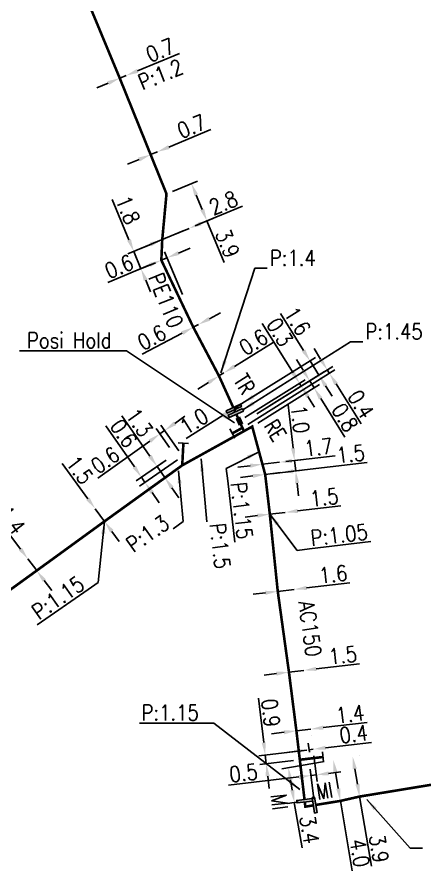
# Model space of a CAD drawing. Header units: millimetres. Extents: x 149996 to 151004, y 126998 to 128018.
# Drawn here: x 150711 to 150750.3, y 127835.5 to 127917.6 of the extents above; entities that cross this region are included whole.
import ezdxf
from ezdxf.enums import TextEntityAlignment as Align

# ---------------------------------------------------------------- set-up
doc = ezdxf.new("R2010")
doc.units = ezdxf.units.MM
doc.header["$PDMODE"] = 34
doc.linetypes.add('L_100_AP', pattern=[14, 10, -1.5, 1, -1.5])
doc.linetypes.add('L_100_PE', pattern=[14, 10, -1.5, 1, -1.5])
doc.layers.get('0').update_dxf_attribs({"linetype": 'CONTINUOUS'})
doc.layers.get('DEFPOINTS').update_dxf_attribs({"linetype": 'CONTINUOUS'})
doc.layers.add('L_140', color=3, linetype='CONTINUOUS')
doc.layers.add('L_340', color=7, linetype='CONTINUOUS')
doc.styles.add('G_ROMANS', font='ROMANS.SHX', dxfattribs={"width": 0.75})
doc.styles.get("Standard").update_dxf_attribs({"font": 'romans.shx', "width": 0.85})
doc.dimstyles.get("Standard").update_dxf_attribs({"dimtxt": 1.5, "dimasz": 1.2, "dimexe": 0.625, "dimexo": 0.625, "dimgap": 0.25, "dimtad": 1, "dimdec": 1, "dimzin": 0, "dimdsep": 46, "dimtxsty": 'Standard', "dimcen": -0.5, "dimadec": 0, "dimazin": 0, "dimtfac": 1, "dimtdec": 1, "dimtmove": 0, "dimatfit": 3, "dimfxl": 0, "dimtolj": 1, "dimtzin": 0, "dimarcsym": 0})

# ---------------------------------------------------------------- blocks, each defined once
blk = doc.blocks.new('*D1115')
at = {"layer": 'DEFPOINTS', "color": 0, "linetype": 'Continuous', "transparency": 16777216}
for p in [(150720.892, 127911.685), (150721.493, 127911.934), (150721.493, 127911.934)]:
    blk.add_point(p, dxfattribs=at)
at = {"layer": 'L_140', "color": 0, "linetype": 'Continuous', "lineweight": -2, "transparency": 16777216}
for p, q in [((150722.601, 127912.393), (150726.639, 127914.067)), ((150720.892, 127911.685), (150721.493, 127911.934)), ((150719.784, 127911.225), (150718.675, 127910.765))]:
    blk.add_line(p, q, dxfattribs=at)
at = {"layer": 'L_140', "color": 0, "linetype": 'Continuous', "transparency": 16777216}
for points in [[(150722.525, 127912.578), (150722.678, 127912.208), (150721.493, 127911.934)], [(150719.707, 127911.41), (150719.86, 127911.04), (150720.892, 127911.685)]]:
    blk.add_solid(points, dxfattribs=at)
at = {"layer": 'L_140', "color": 0, "linetype": 'Continuous', "transparency": 16777216, "insert": (150724.792, 127914.384), "char_height": 1.5, "attachment_point": 5, "rotation": 22.51978}
blk.add_mtext('\\A1;0.7', dxfattribs=at)
blk = doc.blocks.new('*D1116')
at = {"layer": 'DEFPOINTS', "color": 0, "linetype": 'Continuous', "transparency": 16777216}
for p in [(150723.865, 127904.335), (150724.512, 127904.604), (150724.512, 127904.604)]:
    blk.add_point(p, dxfattribs=at)
at = {"layer": 'L_140', "color": 0, "linetype": 'Continuous', "lineweight": -2, "transparency": 16777216}
for p, q in [((150725.62, 127905.064), (150729.657, 127906.741)), ((150723.865, 127904.335), (150724.512, 127904.604)), ((150722.757, 127903.875), (150721.649, 127903.415))]:
    blk.add_line(p, q, dxfattribs=at)
at = {"layer": 'L_140', "color": 0, "linetype": 'Continuous', "transparency": 16777216}
for points in [[(150725.543, 127905.249), (150725.697, 127904.88), (150724.512, 127904.604)], [(150722.68, 127904.06), (150722.834, 127903.69), (150723.865, 127904.335)]]:
    blk.add_solid(points, dxfattribs=at)
at = {"layer": 'L_140', "color": 0, "linetype": 'Continuous', "transparency": 16777216, "insert": (150727.809, 127907.057), "char_height": 1.5, "attachment_point": 5, "rotation": 22.55946}
blk.add_mtext('\\A1;0.7', dxfattribs=at)
blk = doc.blocks.new('*D1117')
at = {"layer": 'DEFPOINTS', "color": 0, "linetype": 'Continuous', "transparency": 16777216}
for p in [(150725.391, 127900.564), (150729.289, 127897.96), (150727.568, 127897.246)]:
    blk.add_point(p, dxfattribs=at)
at = {"layer": 'L_140', "color": 0, "linetype": 'Continuous', "lineweight": -2, "transparency": 16777216}
for p, q in [((150725.968, 127900.804), (150728.37, 127901.802)), ((150728.253, 127900.454), (150728.829, 127899.069)), ((150728.146, 127897.485), (150729.866, 127898.2)), ((150729.289, 127897.96), (150730.943, 127893.98))]:
    blk.add_line(p, q, dxfattribs=at)
at = {"layer": 'L_140', "color": 0, "linetype": 'Continuous', "transparency": 16777216}
for points in [[(150728.438, 127900.531), (150728.069, 127900.377), (150727.793, 127901.562)], [(150729.013, 127899.145), (150728.644, 127898.992), (150729.289, 127897.96)]]:
    blk.add_solid(points, dxfattribs=at)
at = {"layer": 'L_140', "color": 0, "linetype": 'Continuous', "transparency": 16777216, "insert": (150731.27, 127895.8), "char_height": 1.5, "attachment_point": 5, "rotation": 292.55946}
blk.add_mtext('\\A1;3.9', dxfattribs=at)
blk = doc.blocks.new('*D1118')
at = {"layer": 'DEFPOINTS', "color": 0, "linetype": 'Continuous', "transparency": 16777216}
for p in [(150727.568, 127897.246), (150727.568, 127897.246), (150724.983, 127896.171)]:
    blk.add_point(p, dxfattribs=at)
at = {"layer": 'L_140', "color": 0, "linetype": 'Continuous', "lineweight": -2, "transparency": 16777216}
for p, q in [((150728.677, 127897.706), (150732.714, 127899.383)), ((150724.983, 127896.171), (150727.568, 127897.246)), ((150723.875, 127895.711), (150722.766, 127895.251))]:
    blk.add_line(p, q, dxfattribs=at)
at = {"layer": 'L_140', "color": 0, "linetype": 'Continuous', "transparency": 16777216}
for points in [[(150728.6, 127897.891), (150728.753, 127897.521), (150727.568, 127897.246)], [(150723.798, 127895.896), (150723.951, 127895.526), (150724.983, 127896.171)]]:
    blk.add_solid(points, dxfattribs=at)
at = {"layer": 'L_140', "color": 0, "linetype": 'Continuous', "transparency": 16777216, "insert": (150730.866, 127899.698), "char_height": 1.5, "attachment_point": 5, "rotation": 22.55946}
blk.add_mtext('\\A1;2.8', dxfattribs=at)
blk = doc.blocks.new('*D1119')
at = {"layer": 'DEFPOINTS', "color": 0, "linetype": 'Continuous', "transparency": 16777216}
for p in [(150727.568, 127897.246), (150722.241, 127895.033), (150724.894, 127894.186)]:
    blk.add_point(p, dxfattribs=at)
at = {"layer": 'L_140', "color": 0, "linetype": 'Continuous', "lineweight": -2, "transparency": 16777216}
for p, q in [((150721.781, 127896.141), (150720.174, 127900.009)), ((150726.991, 127897.006), (150721.664, 127894.793)), ((150722.932, 127893.37), (150722.241, 127895.033)), ((150724.317, 127893.946), (150722.355, 127893.13)), ((150723.392, 127892.262), (150723.853, 127891.154))]:
    blk.add_line(p, q, dxfattribs=at)
at = {"layer": 'L_140', "color": 0, "linetype": 'Continuous', "transparency": 16777216}
for points in [[(150721.966, 127896.217), (150721.596, 127896.064), (150722.241, 127895.033)], [(150723.577, 127892.339), (150723.208, 127892.185), (150722.932, 127893.37)]]:
    blk.add_solid(points, dxfattribs=at)
at = {"layer": 'L_140', "color": 0, "linetype": 'Continuous', "transparency": 16777216, "insert": (150721.671, 127899.013), "char_height": 1.5, "attachment_point": 5, "rotation": 292.55946}
blk.add_mtext('\\A1;1.8', dxfattribs=at)
blk = doc.blocks.new('*D1120')
at = {"layer": 'DEFPOINTS', "color": 0, "linetype": 'Continuous', "transparency": 16777216}
for p in [(150725.448, 127894.416), (150724.894, 127894.186), (150727.158, 127890.301)]:
    blk.add_point(p, dxfattribs=at)
at = {"layer": 'L_140', "color": 0, "linetype": 'Continuous', "lineweight": -2, "transparency": 16777216}
for p, q in [((150726.557, 127894.876), (150727.665, 127895.336)), ((150725.448, 127894.416), (150724.894, 127894.186)), ((150726.918, 127890.878), (150725.209, 127894.993)), ((150723.786, 127893.725), (150719.749, 127892.048))]:
    blk.add_line(p, q, dxfattribs=at)
at = {"layer": 'L_140', "color": 0, "linetype": 'Continuous', "transparency": 16777216}
for points in [[(150726.48, 127895.061), (150726.633, 127894.691), (150725.448, 127894.416)], [(150723.709, 127893.91), (150723.863, 127893.54), (150724.894, 127894.186)]]:
    blk.add_solid(points, dxfattribs=at)
at = {"layer": 'L_140', "color": 0, "linetype": 'Continuous', "transparency": 16777216, "insert": (150720.83, 127893.58), "char_height": 1.5, "attachment_point": 5, "rotation": 22.55946}
blk.add_mtext('\\A1;0.6', dxfattribs=at)
blk = doc.blocks.new('*D1121')
at = {"layer": 'DEFPOINTS', "color": 0, "linetype": 'Continuous', "transparency": 16777216}
for p in [(150728.458, 127887.995), (150728.458, 127887.995), (150727.972, 127887.738)]:
    blk.add_point(p, dxfattribs=at)
at = {"layer": 'L_140', "color": 0, "linetype": 'Continuous', "lineweight": -2, "transparency": 16777216}
for p, q in [((150729.519, 127888.555), (150730.58, 127889.115)), ((150728.458, 127887.995), (150727.972, 127887.738)), ((150726.911, 127887.178), (150723.045, 127885.136))]:
    blk.add_line(p, q, dxfattribs=at)
at = {"layer": 'L_140', "color": 0, "linetype": 'Continuous', "transparency": 16777216}
for points in [[(150729.426, 127888.732), (150729.613, 127888.378), (150728.458, 127887.995)], [(150726.817, 127887.355), (150727.004, 127887.001), (150727.972, 127887.738)]]:
    blk.add_solid(points, dxfattribs=at)
at = {"layer": 'L_140', "color": 0, "linetype": 'Continuous', "transparency": 16777216, "insert": (150723.98, 127886.761), "char_height": 1.5, "attachment_point": 5, "rotation": 27.83614}
blk.add_mtext('\\A1;0.6', dxfattribs=at)
blk = doc.blocks.new('*D1122')
at = {"layer": 'DEFPOINTS', "color": 0, "linetype": 'Continuous', "transparency": 16777216}
for p in [(150730.446, 127883.055), (150730.913, 127883.345), (150730.913, 127883.345)]:
    blk.add_point(p, dxfattribs=at)
at = {"layer": 'L_140', "color": 0, "linetype": 'Continuous', "lineweight": -2, "transparency": 16777216}
for p, q in [((150731.933, 127883.978), (150735.646, 127886.285)), ((150730.446, 127883.055), (150730.913, 127883.345)), ((150729.427, 127882.422), (150728.407, 127881.789))]:
    blk.add_line(p, q, dxfattribs=at)
at = {"layer": 'L_140', "color": 0, "linetype": 'Continuous', "transparency": 16777216}
for points in [[(150731.827, 127884.148), (150732.038, 127883.809), (150730.913, 127883.345)], [(150729.321, 127882.592), (150729.532, 127882.252), (150730.446, 127883.055)]]:
    blk.add_solid(points, dxfattribs=at)
at = {"layer": 'L_140', "color": 0, "linetype": 'Continuous', "transparency": 16777216, "insert": (150733.772, 127886.298), "char_height": 1.5, "attachment_point": 5, "rotation": 31.84021}
blk.add_mtext('\\A1;0.6', dxfattribs=at)
blk = doc.blocks.new('*D1123')
at = {"layer": 'DEFPOINTS', "color": 0, "linetype": 'Continuous', "transparency": 16777216}
for p in [(150739.176, 127882.585), (150733.563, 127879.078), (150733.645, 127878.186)]:
    blk.add_point(p, dxfattribs=at)
at = {"layer": 'L_140', "color": 0, "linetype": 'Continuous', "lineweight": -2, "transparency": 16777216}
for p, q in [((150738.54, 127883.603), (150737.904, 127884.621)), ((150734.093, 127879.41), (150739.706, 127882.916)), ((150734.175, 127878.517), (150740.13, 127882.238)), ((150739.176, 127882.585), (150739.6, 127881.907)), ((150740.235, 127880.889), (150742.552, 127877.182))]:
    blk.add_line(p, q, dxfattribs=at)
at = {"layer": 'L_140', "color": 0, "linetype": 'Continuous', "transparency": 16777216}
for points in [[(150738.709, 127883.709), (150738.37, 127883.497), (150739.176, 127882.585)], [(150740.405, 127880.995), (150740.066, 127880.783), (150739.6, 127881.907)]]:
    blk.add_solid(points, dxfattribs=at)
at = {"layer": 'L_140', "color": 0, "linetype": 'Continuous', "transparency": 16777216, "insert": (150742.56, 127879.056), "char_height": 1.5, "attachment_point": 5, "rotation": 301.99693}
blk.add_mtext('\\A1;0.8', dxfattribs=at)
blk = doc.blocks.new('*D1124')
at = {"layer": 'DEFPOINTS', "color": 0, "linetype": 'Continuous', "transparency": 16777216}
for p in [(150737.18, 127854.575), (150738.62, 127854.745), (150738.62, 127854.745)]:
    blk.add_point(p, dxfattribs=at)
at = {"layer": 'L_140', "color": 0, "linetype": 'Continuous', "lineweight": -2, "transparency": 16777216}
for p, q in [((150739.811, 127854.886), (150743.972, 127855.378)), ((150735.988, 127854.434), (150734.796, 127854.293)), ((150737.18, 127854.575), (150738.62, 127854.745))]:
    blk.add_line(p, q, dxfattribs=at)
at = {"layer": 'L_140', "color": 0, "linetype": 'Continuous', "transparency": 16777216}
for points in [[(150739.788, 127855.085), (150739.835, 127854.688), (150738.62, 127854.745)], [(150735.965, 127854.633), (150736.012, 127854.236), (150737.18, 127854.575)]]:
    blk.add_solid(points, dxfattribs=at)
at = {"layer": 'L_140', "color": 0, "linetype": 'Continuous', "transparency": 16777216, "insert": (150742.37, 127856.196), "char_height": 1.5, "attachment_point": 5, "rotation": 6.74247}
blk.add_mtext('\\A1;1.5', dxfattribs=at)
blk = doc.blocks.new('*D1125')
at = {"layer": 'DEFPOINTS', "color": 0, "linetype": 'Continuous', "transparency": 16777216}
for p in [(150736.103, 127862.341), (150737.692, 127862.53), (150737.692, 127862.53)]:
    blk.add_point(p, dxfattribs=at)
at = {"layer": 'L_140', "color": 0, "linetype": 'Continuous', "lineweight": -2, "transparency": 16777216}
for p, q in [((150738.883, 127862.672), (150743.043, 127863.168)), ((150736.103, 127862.341), (150737.692, 127862.53)), ((150734.911, 127862.199), (150733.72, 127862.057))]:
    blk.add_line(p, q, dxfattribs=at)
at = {"layer": 'L_140', "color": 0, "linetype": 'Continuous', "transparency": 16777216}
for points in [[(150734.888, 127862.397), (150734.935, 127862), (150736.103, 127862.341)], [(150738.86, 127862.871), (150738.907, 127862.474), (150737.692, 127862.53)]]:
    blk.add_solid(points, dxfattribs=at)
at = {"layer": 'L_140', "color": 0, "linetype": 'Continuous', "transparency": 16777216, "insert": (150741.441, 127863.984), "char_height": 1.5, "attachment_point": 5, "rotation": 6.79796}
blk.add_mtext('\\A1;1.6', dxfattribs=at)
blk = doc.blocks.new('*D1126')
at = {"layer": 'DEFPOINTS', "color": 0, "linetype": 'Continuous', "transparency": 16777216}
for p in [(150736.267, 127874.75), (150736.267, 127874.75), (150734.628, 127874.559)]:
    blk.add_point(p, dxfattribs=at)
at = {"layer": 'L_140', "color": 0, "linetype": 'Continuous', "lineweight": -2, "transparency": 16777216}
for p, q in [((150734.628, 127874.559), (150736.267, 127874.75)), ((150737.459, 127874.889), (150741.62, 127875.374)), ((150733.437, 127874.42), (150732.245, 127874.281))]:
    blk.add_line(p, q, dxfattribs=at)
at = {"layer": 'L_140', "color": 0, "linetype": 'Continuous', "transparency": 16777216}
for points in [[(150737.436, 127875.088), (150737.482, 127874.69), (150736.267, 127874.75)], [(150733.413, 127874.619), (150733.46, 127874.221), (150734.628, 127874.559)]]:
    blk.add_solid(points, dxfattribs=at)
at = {"layer": 'L_140', "color": 0, "linetype": 'Continuous', "transparency": 16777216, "insert": (150740.02, 127876.194), "char_height": 1.5, "attachment_point": 5, "rotation": 6.6481}
blk.add_mtext('\\A1;1.7', dxfattribs=at)
blk = doc.blocks.new('*D1127')
at = {"layer": 'DEFPOINTS', "color": 0, "linetype": 'Continuous', "transparency": 16777216}
for p in [(150735.339, 127869.762), (150736.829, 127869.936), (150736.829, 127869.936)]:
    blk.add_point(p, dxfattribs=at)
at = {"layer": 'L_140', "color": 0, "linetype": 'Continuous', "lineweight": -2, "transparency": 16777216}
for p, q in [((150738.02, 127870.074), (150742.182, 127870.559)), ((150735.339, 127869.762), (150736.829, 127869.936)), ((150734.147, 127869.623), (150732.955, 127869.484))]:
    blk.add_line(p, q, dxfattribs=at)
at = {"layer": 'L_140', "color": 0, "linetype": 'Continuous', "transparency": 16777216}
for points in [[(150734.124, 127869.822), (150734.17, 127869.424), (150735.339, 127869.762)], [(150737.997, 127870.273), (150738.044, 127869.876), (150736.829, 127869.936)]]:
    blk.add_solid(points, dxfattribs=at)
at = {"layer": 'L_140', "color": 0, "linetype": 'Continuous', "transparency": 16777216, "insert": (150740.581, 127871.38), "char_height": 1.5, "attachment_point": 5, "rotation": 6.6481}
blk.add_mtext('\\A1;1.5', dxfattribs=at)
blk = doc.blocks.new('*D1128')
at = {"layer": 'DEFPOINTS', "color": 0, "linetype": 'Continuous', "transparency": 16777216}
for p in [(150736.267, 127874.75), (150737.714, 127874.919), (150734.893, 127873.583)]:
    blk.add_point(p, dxfattribs=at)
at = {"layer": 'L_140', "color": 0, "linetype": 'Continuous', "lineweight": -2, "transparency": 16777216}
for p, q in [((150737.575, 127876.111), (150737.09, 127880.272)), ((150736.888, 127874.822), (150738.334, 127874.991)), ((150737.829, 127873.925), (150737.714, 127874.919)), ((150735.514, 127873.656), (150738.45, 127873.998)), ((150737.968, 127872.733), (150738.107, 127871.542))]:
    blk.add_line(p, q, dxfattribs=at)
at = {"layer": 'L_140', "color": 0, "linetype": 'Continuous', "transparency": 16777216}
for points in [[(150737.773, 127876.134), (150737.376, 127876.087), (150737.714, 127874.919)], [(150738.167, 127872.757), (150737.77, 127872.71), (150737.829, 127873.925)]]:
    blk.add_solid(points, dxfattribs=at)
at = {"layer": 'L_140', "color": 0, "linetype": 'Continuous', "transparency": 16777216, "insert": (150738.256, 127878.903), "char_height": 1.5, "attachment_point": 5, "rotation": 276.6481}
blk.add_mtext('\\A1;1.0', dxfattribs=at)
blk = doc.blocks.new('*D1129')
at = {"layer": 'DEFPOINTS', "color": 0, "linetype": 'Continuous', "transparency": 16777216}
for p in [(150734.893, 127873.583), (150736.383, 127873.757), (150736.383, 127873.757)]:
    blk.add_point(p, dxfattribs=at)
at = {"layer": 'L_140', "color": 0, "linetype": 'Continuous', "lineweight": -2, "transparency": 16777216}
for p, q in [((150737.575, 127873.896), (150744.726, 127874.729)), ((150733.701, 127873.444), (150732.509, 127873.305)), ((150734.893, 127873.583), (150736.383, 127873.757)), ((150736.456, 127873.136), (150736.456, 127873.136)), ((150734.966, 127872.962), (150734.966, 127872.962))]:
    blk.add_line(p, q, dxfattribs=at)
at = {"layer": 'L_140', "color": 0, "linetype": 'Continuous', "transparency": 16777216}
for points in [[(150737.552, 127874.094), (150737.598, 127873.697), (150736.383, 127873.757)], [(150733.678, 127873.643), (150733.724, 127873.246), (150734.893, 127873.583)]]:
    blk.add_solid(points, dxfattribs=at)
at = {"layer": 'L_140', "color": 0, "linetype": 'Continuous', "transparency": 16777216, "insert": (150743.126, 127875.55), "char_height": 1.5, "attachment_point": 5, "rotation": 6.6481}
blk.add_mtext('\\A1;1.5', dxfattribs=at)
blk = doc.blocks.new('*D1130')
at = {"layer": 'DEFPOINTS', "color": 0, "linetype": 'Continuous', "transparency": 16777216}
for p in [(150718.533, 127870.281), (150718.533, 127870.281), (150719.422, 127869.073)]:
    blk.add_point(p, dxfattribs=at)
at = {"layer": 'L_140', "color": 0, "linetype": 'Continuous', "lineweight": -2, "transparency": 16777216}
for p, q in [((150717.821, 127871.248), (150715.338, 127874.622)), ((150719.422, 127869.073), (150718.533, 127870.281)), ((150720.133, 127868.107), (150720.845, 127867.141))]:
    blk.add_line(p, q, dxfattribs=at)
at = {"layer": 'L_140', "color": 0, "linetype": 'Continuous', "transparency": 16777216}
for points in [[(150717.983, 127871.367), (150717.66, 127871.129), (150718.533, 127870.281)], [(150720.294, 127868.226), (150719.972, 127867.988), (150719.422, 127869.073)]]:
    blk.add_solid(points, dxfattribs=at)
at = {"layer": 'L_140', "color": 0, "linetype": 'Continuous', "transparency": 16777216, "insert": (150717.03, 127874.011), "char_height": 1.5, "attachment_point": 5, "rotation": 306.35311}
blk.add_mtext('\\A1;1.5', dxfattribs=at)
blk = doc.blocks.new('*D1131')
at = {"layer": 'DEFPOINTS', "color": 0, "linetype": 'Continuous', "transparency": 16777216}
for p in [(150725.864, 127875.318), (150724.482, 127874.36), (150726.906, 127874.46)]:
    blk.add_point(p, dxfattribs=at)
at = {"layer": 'L_140', "color": 0, "linetype": 'Continuous', "lineweight": -2, "transparency": 16777216}
for p, q in [((150723.798, 127875.346), (150721.104, 127879.228)), ((150725.35, 127874.962), (150723.968, 127874.003)), ((150725.223, 127873.291), (150724.482, 127874.36)), ((150726.393, 127874.103), (150724.709, 127872.935)), ((150725.907, 127872.305), (150726.591, 127871.319))]:
    blk.add_line(p, q, dxfattribs=at)
at = {"layer": 'L_140', "color": 0, "linetype": 'Continuous', "transparency": 16777216}
for points in [[(150723.962, 127875.46), (150723.633, 127875.232), (150724.482, 127874.36)], [(150726.071, 127872.419), (150725.742, 127872.191), (150725.223, 127873.291)]]:
    blk.add_solid(points, dxfattribs=at)
at = {"layer": 'L_140', "color": 0, "linetype": 'Continuous', "transparency": 16777216, "insert": (150722.778, 127878.57), "char_height": 1.5, "attachment_point": 5, "rotation": 304.74934}
blk.add_mtext('\\A1;1.3', dxfattribs=at)
blk = doc.blocks.new('*D1132')
at = {"layer": 'DEFPOINTS', "color": 0, "linetype": 'Continuous', "transparency": 16777216}
for p in [(150712.053, 127865.453), (150712.053, 127865.453), (150712.896, 127864.335)]:
    blk.add_point(p, dxfattribs=at)
at = {"layer": 'L_140', "color": 0, "linetype": 'Continuous', "lineweight": -2, "transparency": 16777216}
for p, q in [((150711.33, 127866.411), (150708.772, 127869.804)), ((150712.896, 127864.335), (150712.053, 127865.453)), ((150713.395, 127864.711), (150713.395, 127864.711)), ((150713.618, 127863.377), (150714.341, 127862.419))]:
    blk.add_line(p, q, dxfattribs=at)
at = {"layer": 'L_140', "color": 0, "linetype": 'Continuous', "transparency": 16777216}
for points in [[(150711.49, 127866.531), (150711.171, 127866.291), (150712.053, 127865.453)], [(150713.778, 127863.497), (150713.459, 127863.256), (150712.896, 127864.335)]]:
    blk.add_solid(points, dxfattribs=at)
at = {"layer": 'L_140', "color": 0, "linetype": 'Continuous', "transparency": 16777216, "insert": (150710.488, 127869.189), "char_height": 1.5, "attachment_point": 5, "rotation": 307.01831}
blk.add_mtext('\\A1;1.4', dxfattribs=at)
blk = doc.blocks.new('*D1134')
at = {"layer": 'DEFPOINTS', "color": 0, "linetype": 'Continuous', "transparency": 16777216}
for p in [(150724.765, 127877.478), (150726.041, 127875.68), (150726.953, 127875.344)]:
    blk.add_point(p, dxfattribs=at)
at = {"layer": 'L_340', "color": 0, "linetype": 'Continuous', "lineweight": -2, "transparency": 16777216}
for p, q in [((150726.192, 127878.491), (150727.171, 127879.185)), ((150725.679, 127876.19), (150724.403, 127877.988)), ((150726.592, 127875.854), (150724.852, 127878.306)), ((150725.213, 127877.797), (150724.765, 127877.478)), ((150723.786, 127876.784), (150718.774, 127873.228))]:
    blk.add_line(p, q, dxfattribs=at)
at = {"layer": 'L_340', "color": 0, "linetype": 'Continuous', "transparency": 16777216}
for points in [[(150726.076, 127878.654), (150726.308, 127878.328), (150725.213, 127877.797)], [(150723.67, 127876.947), (150723.902, 127876.621), (150724.765, 127877.478)]]:
    blk.add_solid(points, dxfattribs=at)
at = {"layer": 'L_340', "color": 0, "linetype": 'Continuous', "transparency": 16777216, "insert": (150719.489, 127874.961), "char_height": 1.5, "attachment_point": 5, "rotation": 35.35235}
blk.add_mtext('\\A1;0.6', dxfattribs=at)
blk = doc.blocks.new('*D1135')
at = {"layer": 'DEFPOINTS', "color": 0, "linetype": 'Continuous', "transparency": 16777216}
for p in [(150725.864, 127875.318), (150726.953, 127875.344), (150722.979, 127873.317)]:
    blk.add_point(p, dxfattribs=at)
at = {"layer": 'L_340', "color": 0, "linetype": 'Continuous', "lineweight": -2, "transparency": 16777216}
for p, q in [((150722.295, 127874.303), (150719.546, 127878.266)), ((150725.35, 127874.962), (150722.466, 127872.961)), ((150726.44, 127874.988), (150722.808, 127872.468)), ((150723.321, 127872.824), (150722.979, 127873.317)), ((150724.005, 127871.838), (150724.689, 127870.852))]:
    blk.add_line(p, q, dxfattribs=at)
at = {"layer": 'L_340', "color": 0, "linetype": 'Continuous', "transparency": 16777216}
for points in [[(150722.46, 127874.417), (150722.131, 127874.189), (150722.979, 127873.317)], [(150724.17, 127871.952), (150723.841, 127871.724), (150723.321, 127872.824)]]:
    blk.add_solid(points, dxfattribs=at)
at = {"layer": 'L_340', "color": 0, "linetype": 'Continuous', "transparency": 16777216, "insert": (150721.272, 127877.534), "char_height": 1.5, "attachment_point": 5, "rotation": 304.74934}
blk.add_mtext('\\A1;0.6', dxfattribs=at)
blk = doc.blocks.new('*D1136')
at = {"layer": 'DEFPOINTS', "color": 0, "linetype": 'Continuous', "transparency": 16777216}
for p in [(150740.869, 127883.643), (150733.563, 127879.078), (150732.703, 127878.069)]:
    blk.add_point(p, dxfattribs=at)
at = {"layer": 'L_140', "color": 0, "linetype": 'Continuous', "lineweight": -2, "transparency": 16777216}
for p, q in [((150740.233, 127884.661), (150739.598, 127885.679)), ((150734.093, 127879.41), (150741.399, 127883.974)), ((150733.233, 127878.401), (150741.611, 127883.635)), ((150740.869, 127883.643), (150741.081, 127883.304)), ((150741.717, 127882.286), (150744.124, 127878.435))]:
    blk.add_line(p, q, dxfattribs=at)
at = {"layer": 'L_140', "color": 0, "linetype": 'Continuous', "transparency": 16777216}
for points in [[(150740.403, 127884.767), (150740.064, 127884.555), (150740.869, 127883.643)], [(150741.887, 127882.392), (150741.547, 127882.18), (150741.081, 127883.304)]]:
    blk.add_solid(points, dxfattribs=at)
at = {"layer": 'L_140', "color": 0, "linetype": 'Continuous', "transparency": 16777216, "insert": (150744.115, 127880.335), "char_height": 1.5, "attachment_point": 5, "rotation": 301.99693}
blk.add_mtext('\\A1;0.4', dxfattribs=at)
blk = doc.blocks.new('*D1137')
at = {"layer": 'DEFPOINTS', "color": 0, "linetype": 'Continuous', "transparency": 16777216}
for p in [(150740.059, 127883.137), (150731.871, 127879.908), (150733.563, 127879.078)]:
    blk.add_point(p, dxfattribs=at)
at = {"layer": 'L_340', "color": 0, "linetype": 'Continuous', "lineweight": -2, "transparency": 16777216}
for p, q in [((150738.576, 127885.512), (150736.356, 127889.065)), ((150732.401, 127880.239), (150739.742, 127884.825)), ((150740.059, 127883.137), (150739.212, 127884.494)), ((150734.093, 127879.41), (150740.589, 127883.468)), ((150740.695, 127882.12), (150741.331, 127881.102))]:
    blk.add_line(p, q, dxfattribs=at)
at = {"layer": 'L_340', "color": 0, "linetype": 'Continuous', "transparency": 16777216}
for points in [[(150738.745, 127885.618), (150738.406, 127885.406), (150739.212, 127884.494)], [(150740.865, 127882.225), (150740.526, 127882.014), (150740.059, 127883.137)]]:
    blk.add_solid(points, dxfattribs=at)
at = {"layer": 'L_340', "color": 0, "linetype": 'Continuous', "transparency": 16777216, "insert": (150737.996, 127888.327), "char_height": 1.5, "attachment_point": 5, "rotation": 301.99693}
blk.add_mtext('\\A1;1.6', dxfattribs=at)
blk = doc.blocks.new('*D1138')
at = {"layer": 'DEFPOINTS', "color": 0, "linetype": 'Continuous', "transparency": 16777216}
for p in [(150732.719, 127880.438), (150732.719, 127880.438), (150731.871, 127879.908)]:
    blk.add_point(p, dxfattribs=at)
at = {"layer": 'L_340', "color": 0, "linetype": 'Continuous', "lineweight": -2, "transparency": 16777216}
for p, q in [((150733.737, 127881.073), (150734.754, 127881.709)), ((150732.719, 127880.438), (150731.871, 127879.908)), ((150730.853, 127879.272), (150727.3, 127877.052))]:
    blk.add_line(p, q, dxfattribs=at)
at = {"layer": 'L_340', "color": 0, "linetype": 'Continuous', "transparency": 16777216}
for points in [[(150733.631, 127881.243), (150733.843, 127880.904), (150732.719, 127880.438)], [(150730.747, 127879.442), (150730.959, 127879.102), (150731.871, 127879.908)]]:
    blk.add_solid(points, dxfattribs=at)
at = {"layer": 'L_340', "color": 0, "linetype": 'Continuous', "transparency": 16777216, "insert": (150728.038, 127878.692), "char_height": 1.5, "attachment_point": 5, "rotation": 31.99693}
blk.add_mtext('\\A1;1.0', dxfattribs=at)
blk = doc.blocks.new('L_340_19')
at = {"linetype": 'Continuous'}
blk.add_hatch(color=0, dxfattribs=at).paths.add_polyline_path([(0.125, 0.75), (-0.125, 0.75), (-0.125, -0.75), (0.125, -0.75)])
at = {"color": 0, "linetype": 'Continuous'}
blk.add_lwpolyline([(-0.125, 0.75), (0.125, 0.75), (0.125, -0.75), (-0.125, -0.75)], close=True, dxfattribs=at)
at = {"color": 0, "linetype": 'Continuous', "style": 'G_ROMANS', "width": 0.75}
for tag, height, flags, p in [('TR', 1.5, 8, (0, 3)), ('DEF_LEG', 1.2, 3, (0, -5)), ('DEF_COUP', 1.2, 3, (0, -7.5)), ('DEF_TYPE', 1.2, 3, (0, -10))]:
    blk.add_attdef(tag, text='', height=height, dxfattribs=dict(at, flags=flags)).set_placement(p, align=Align.MIDDLE)
blk = doc.blocks.new('L_340_20')
at = {"linetype": 'Continuous'}
blk.add_hatch(color=0, dxfattribs=at).paths.add_polyline_path([(0.125, 0.75), (-0.125, 0.75), (-0.125, -0.75), (0.125, -0.75)])
at = {"color": 0, "linetype": 'Continuous'}
blk.add_lwpolyline([(-0.125, 0.75), (0.125, 0.75), (0.125, -0.75), (-0.125, -0.75)], close=True, dxfattribs=at)
at = {"color": 0, "linetype": 'Continuous', "style": 'G_ROMANS', "width": 0.75}
for tag, height, flags, p in [('RE', 1.5, 8, (0, 3)), ('DEF_LEG', 1.2, 3, (0, -5)), ('DEF_COUP', 1.2, 3, (0, -7.5)), ('DEF_TYPE', 1.2, 3, (0, -10))]:
    blk.add_attdef(tag, text='', height=height, dxfattribs=dict(at, flags=flags)).set_placement(p, align=Align.MIDDLE)
blk = doc.blocks.new('L_340_07')
at = {"color": 0, "linetype": 'Continuous', "const_width": 0.25, "flags": 128}
blk.add_lwpolyline([(0, 0), (1.25, 0)], dxfattribs=at)
at = {"color": 0, "linetype": 'Continuous', "flags": 128}
blk.add_lwpolyline([(1.25, -0.5), (1.25, 0.5)], dxfattribs=at)
at = {"color": 0, "linetype": 'Continuous', "style": 'G_ROMANS', "width": 0.75, "flags": 3}
for tag, p in [('DEF_LEG', (0.723, -3.465)), ('DEF_COUP', (0.723, -5.965)), ('DEF_TYPE', (0.723, -8.465))]:
    blk.add_attdef(tag, text='', height=1.2, dxfattribs=at).set_placement(p, align=Align.MIDDLE)
blk = doc.blocks.new('*D1139')
at = {"layer": 'DEFPOINTS', "color": 0, "linetype": 'Continuous', "transparency": 16777216}
for p in [(150739.517, 127847.155), (150734.893, 127846.609), (150738.226, 127846.147)]:
    blk.add_point(p, dxfattribs=at)
at = {"layer": 'L_140', "color": 0, "linetype": 'Continuous', "lineweight": -2, "transparency": 16777216}
for p, q in [((150734.752, 127847.801), (150734.246, 127852.081)), ((150738.896, 127847.082), (150734.272, 127846.535)), ((150737.606, 127846.074), (150734.372, 127845.691)), ((150734.993, 127845.765), (150734.893, 127846.609)), ((150735.134, 127844.573), (150735.274, 127843.381))]:
    blk.add_line(p, q, dxfattribs=at)
at = {"layer": 'L_140', "color": 0, "linetype": 'Continuous', "transparency": 16777216}
for points in [[(150734.951, 127847.824), (150734.553, 127847.777), (150734.893, 127846.609)], [(150735.332, 127844.596), (150734.935, 127844.55), (150734.993, 127845.765)]]:
    blk.add_solid(points, dxfattribs=at)
at = {"layer": 'L_140', "color": 0, "linetype": 'Continuous', "transparency": 16777216, "insert": (150735.422, 127850.654), "char_height": 1.5, "attachment_point": 5, "rotation": 276.74247}
blk.add_mtext('\\A1;0.9', dxfattribs=at)
blk = doc.blocks.new('*D1140')
at = {"layer": 'DEFPOINTS', "color": 0, "linetype": 'Continuous', "transparency": 16777216}
for p in [(150743.32, 127846.45), (150743.32, 127846.45), (150743.978, 127842.606)]:
    blk.add_point(p, dxfattribs=at)
at = {"layer": 'L_140', "color": 0, "linetype": 'Continuous', "lineweight": -2, "transparency": 16777216}
for p, q in [((150743.936, 127846.555), (150743.936, 127846.555)), ((150743.523, 127845.267), (150743.776, 127843.788)), ((150744.594, 127842.711), (150744.594, 127842.711)), ((150743.978, 127842.606), (150745.125, 127835.903))]:
    blk.add_line(p, q, dxfattribs=at)
at = {"layer": 'L_140', "color": 0, "linetype": 'Continuous', "transparency": 16777216}
for points in [[(150743.72, 127845.301), (150743.326, 127845.233), (150743.32, 127846.45)], [(150743.973, 127843.822), (150743.579, 127843.755), (150743.978, 127842.606)]]:
    blk.add_solid(points, dxfattribs=at)
at = {"layer": 'L_140', "color": 0, "linetype": 'Continuous', "transparency": 16777216, "insert": (150745.848, 127837.605), "char_height": 1.5, "attachment_point": 5, "rotation": 279.70802}
blk.add_mtext('\\A1;3.9', dxfattribs=at)
blk = doc.blocks.new('*D1141')
at = {"layer": 'DEFPOINTS', "color": 0, "linetype": 'Continuous', "transparency": 16777216}
for p in [(150737.898, 127848.928), (150739.288, 127849.093), (150739.288, 127849.093)]:
    blk.add_point(p, dxfattribs=at)
at = {"layer": 'L_140', "color": 0, "linetype": 'Continuous', "lineweight": -2, "transparency": 16777216}
for p, q in [((150740.48, 127849.234), (150744.7, 127849.733)), ((150736.706, 127848.788), (150735.514, 127848.647)), ((150737.898, 127848.928), (150739.288, 127849.093)), ((150739.361, 127848.472), (150739.361, 127848.472)), ((150737.971, 127848.308), (150737.971, 127848.308))]:
    blk.add_line(p, q, dxfattribs=at)
at = {"layer": 'L_140', "color": 0, "linetype": 'Continuous', "transparency": 16777216}
for points in [[(150740.456, 127849.432), (150740.503, 127849.035), (150739.288, 127849.093)], [(150736.682, 127848.986), (150736.729, 127848.589), (150737.898, 127848.928)]]:
    blk.add_solid(points, dxfattribs=at)
at = {"layer": 'L_140', "color": 0, "linetype": 'Continuous', "transparency": 16777216, "insert": (150743.068, 127850.547), "char_height": 1.5, "attachment_point": 5, "rotation": 6.74247}
blk.add_mtext('\\A1;1.4', dxfattribs=at)
blk = doc.blocks.new('*D1145')
at = {"layer": 'DEFPOINTS', "color": 0, "linetype": 'Continuous', "transparency": 16777216}
for p in [(150739.517, 127847.155), (150739.517, 127847.155), (150739.22, 127846.264)]:
    blk.add_point(p, dxfattribs=at)
at = {"layer": 'L_340', "color": 0, "linetype": 'Continuous', "lineweight": -2, "transparency": 16777216}
for p, q in [((150739.146, 127846.885), (150739.046, 127847.729)), ((150740.709, 127847.296), (150745.128, 127847.819)), ((150737.928, 127846.968), (150736.736, 127846.827)), ((150739.12, 127847.109), (150739.517, 127847.155))]:
    blk.add_line(p, q, dxfattribs=at)
at = {"layer": 'L_340', "color": 0, "linetype": 'Continuous', "transparency": 16777216}
for points in [[(150737.905, 127847.166), (150737.952, 127846.769), (150739.12, 127847.109)], [(150740.685, 127847.495), (150740.732, 127847.098), (150739.517, 127847.155)]]:
    blk.add_solid(points, dxfattribs=at)
at = {"layer": 'L_340', "color": 0, "linetype": 'Continuous', "transparency": 16777216, "insert": (150743.406, 127848.622), "char_height": 1.5, "attachment_point": 5, "rotation": 6.74247}
blk.add_mtext('\\A1;0.4', dxfattribs=at)
blk = doc.blocks.new('*D1215')
at = {"layer": 'DEFPOINTS', "color": 0, "linetype": 'Continuous', "transparency": 16777216}
for p in [(150738.369, 127882.081), (150733.563, 127879.078), (150732.412, 127878.713)]:
    blk.add_point(p, dxfattribs=at)
at = {"layer": 'L_340', "color": 0, "linetype": 'Continuous', "lineweight": -2, "transparency": 16777216}
for p, q in [((150737.575, 127883.353), (150734.618, 127888.086)), ((150732.942, 127879.044), (150738.74, 127882.667)), ((150734.093, 127879.41), (150738.899, 127882.412)), ((150738.369, 127882.081), (150738.21, 127882.336)), ((150739.005, 127881.064), (150739.641, 127880.046))]:
    blk.add_line(p, q, dxfattribs=at)
at = {"layer": 'L_340', "color": 0, "linetype": 'Continuous', "transparency": 16777216}
for points in [[(150737.744, 127883.459), (150737.405, 127883.247), (150738.21, 127882.336)], [(150739.175, 127881.17), (150738.836, 127880.958), (150738.369, 127882.081)]]:
    blk.add_solid(points, dxfattribs=at)
at = {"layer": 'L_340', "color": 0, "linetype": 'Continuous', "transparency": 16777216, "insert": (150736.306, 127887.271), "char_height": 1.5, "attachment_point": 5, "rotation": 301.99693}
blk.add_mtext('\\A1;0.3', dxfattribs=at)
blk = doc.blocks.new('L_340_02')
at = {"color": 0, "linetype": 'Continuous'}
blk.add_solid([(-0.75, 0.5), (0.75, 0.5), (-0.75, 0), (0.75, 0)], dxfattribs=at)
at = {"color": 0, "linetype": 'Continuous', "width": 0.75, "flags": 3}
for tag, p in [('DEF_LEG', (0, -4.5)), ('DEF_COUP', (0, -7)), ('DEF_TYPE', (0, -9.5))]:
    blk.add_attdef(tag, text='', height=1.2, dxfattribs=at).set_placement(p, align=Align.MIDDLE)
blk = doc.blocks.new('*D1260')
at = {"layer": 'DEFPOINTS', "color": 0, "linetype": 'Continuous', "transparency": 16777216}
for p in [(150739.517, 127847.155), (150739.808, 127844.692), (150739.649, 127841.781)]:
    blk.add_point(p, dxfattribs=at)
at = {"layer": 'L_340', "color": 0, "linetype": 'Continuous', "lineweight": -2, "transparency": 16777216}
for p, q in [((150739.59, 127846.535), (150739.882, 127844.071)), ((150739.575, 127842.402), (150739.238, 127845.254)), ((150738.12, 127844.492), (150731.35, 127843.692)), ((150739.808, 127844.692), (150739.312, 127844.633)), ((150741, 127844.833), (150742.192, 127844.974))]:
    blk.add_line(p, q, dxfattribs=at)
at = {"layer": 'L_340', "color": 0, "linetype": 'Continuous', "transparency": 16777216}
for points in [[(150738.097, 127844.691), (150738.143, 127844.294), (150739.312, 127844.633)], [(150740.976, 127845.031), (150741.023, 127844.634), (150739.808, 127844.692)]]:
    blk.add_solid(points, dxfattribs=at)
at = {"layer": 'L_340', "color": 0, "linetype": 'Continuous', "transparency": 16777216, "insert": (150732.808, 127844.871), "char_height": 1.5, "attachment_point": 5, "rotation": 6.74247}
blk.add_mtext('\\A1;0.5', dxfattribs=at)
blk = doc.blocks.new('*D1261')
at = {"layer": 'DEFPOINTS', "color": 0, "linetype": 'Continuous', "transparency": 16777216}
for p in [(150741.032, 127846.058), (150737.125, 127845.39), (150738.692, 127842.208)]:
    blk.add_point(p, dxfattribs=at)
at = {"layer": 'L_340', "color": 0, "linetype": 'Continuous', "lineweight": -2, "transparency": 16777216}
for p, q in [((150740.416, 127845.953), (150736.509, 127845.284)), ((150737.327, 127844.207), (150737.496, 127843.221)), ((150738.076, 127842.103), (150737.082, 127841.933)), ((150737.698, 127842.038), (150738.446, 127837.67))]:
    blk.add_line(p, q, dxfattribs=at)
at = {"layer": 'L_340', "color": 0, "linetype": 'Continuous', "transparency": 16777216}
for points in [[(150737.525, 127844.241), (150737.13, 127844.173), (150737.125, 127845.39)], [(150737.693, 127843.255), (150737.299, 127843.188), (150737.698, 127842.038)]]:
    blk.add_solid(points, dxfattribs=at)
at = {"layer": 'L_340', "color": 0, "linetype": 'Continuous', "transparency": 16777216, "insert": (150739.159, 127839.431), "char_height": 1.5, "attachment_point": 5, "rotation": 279.70802}
blk.add_mtext('\\A1;3.4', dxfattribs=at)
blk = doc.blocks.new('L_340_16')
at = {"linetype": 'Continuous'}
blk.add_hatch(color=0, dxfattribs=at).paths.add_polyline_path([(0.125, 0.75), (-0.125, 0.75), (-0.125, -0.75), (0.125, -0.75)])
at = {"color": 0, "linetype": 'Continuous'}
blk.add_lwpolyline([(-0.125, 0.75), (0.125, 0.75), (0.125, -0.75), (-0.125, -0.75)], close=True, dxfattribs=at)
at = {"color": 0, "linetype": 'Continuous', "width": 0.75}
for tag, height, flags, p in [('MI', 1.5, 8, (0, 3)), ('DEF_LEG', 1.2, 3, (0, -5)), ('DEF_COUP', 1.2, 3, (0, -7.5)), ('DEF_TYPE', 1.2, 3, (0, -10))]:
    blk.add_attdef(tag, text='', height=height, dxfattribs=dict(at, flags=flags)).set_placement(p, align=Align.MIDDLE)
blk = doc.blocks.new('*D1265')
at = {"layer": 'DEFPOINTS', "color": 0, "linetype": 'Continuous', "transparency": 16777216}
for p in [(150741.456, 127846.131), (150741.456, 127846.131), (150742.13, 127842.188)]:
    blk.add_point(p, dxfattribs=at)
at = {"layer": 'L_140', "color": 0, "linetype": 'Continuous', "lineweight": -2, "transparency": 16777216}
for p, q in [((150741.658, 127844.948), (150741.928, 127843.371)), ((150742.13, 127842.188), (150743.282, 127835.456))]:
    blk.add_line(p, q, dxfattribs=at)
at = {"layer": 'L_140', "color": 0, "linetype": 'Continuous', "transparency": 16777216}
for points in [[(150741.855, 127844.982), (150741.461, 127844.914), (150741.456, 127846.131)], [(150742.125, 127843.404), (150741.731, 127843.337), (150742.13, 127842.188)]]:
    blk.add_solid(points, dxfattribs=at)
at = {"layer": 'L_140', "color": 0, "linetype": 'Continuous', "transparency": 16777216, "insert": (150744, 127837.187), "char_height": 1.5, "attachment_point": 5, "rotation": 279.70802}
blk.add_mtext('\\A1;4.0', dxfattribs=at)

msp = doc.modelspace()

# ---------------------------------------------------------------- linework, layer by layer
at = {"layer": 'L_140', "linetype": 'L_100_AP', "const_width": 0.25, "flags": 128}
for points in [[(150739.772, 127841.802), (150742.13, 127842.188), (150743.978, 127842.606), (150753.317, 127844.141), (150765.866, 127846.294), (150772.329, 127847.383), (150779.802, 127848.73), (150784.166, 127849.413), (150785.903, 127849.787), (150793.281, 127851.378), (150800.894, 127853.203), (150806.151, 127855.055), (150820.319, 127859.253), (150840.42, 127865.208), (150850.926, 127872.945), (150851.931, 127873.732), (150857.484, 127881.24), (150875.494, 127906.493), (150894.611, 127933.277), (150903.925, 127946.703), (150907.175, 127950.845), (150918.9, 127966.691), (150922.59, 127971.139), (150927.428, 127976.85), (150940.279, 127991.619), (150942.446, 127994.291), (150946.783, 128000)], [(150731.922, 127879.794), (150732.009, 127879.602)], [(150732.113, 127879.374), (150732.257, 127879.054)], [(150696.925, 127853), (150701.455, 127856.067), (150712.896, 127864.335), (150719.422, 127869.073), (150726.906, 127874.46), (150732.849, 127877.746), (150733.645, 127878.186), (150734.628, 127874.559), (150734.893, 127873.583), (150735.339, 127869.762), (150736.103, 127862.341), (150737.18, 127854.575), (150737.898, 127848.928), (150738.226, 127846.147), (150738.677, 127842.333)], [(150732.266, 127877.827), (150732.703, 127878.069)], [(150732.567, 127878.371), (150732.703, 127878.069), (150732.849, 127877.746)], [(150726.953, 127875.344), (150726.906, 127874.46)], [(150739.22, 127846.264), (150738.226, 127846.147)], [(150738.707, 127842.084), (150738.76, 127841.634), (150739.526, 127841.761)]]:
    msp.add_lwpolyline(points, dxfattribs=at)
at = {"layer": 'L_140', "linetype": 'L_100_PE', "const_width": 0.25, "flags": 128}
msp.add_lwpolyline([(150731.819, 127880.022), (150730.446, 127883.055), (150727.972, 127887.738), (150724.894, 127894.186), (150724.983, 127896.171), (150725.391, 127900.564), (150723.865, 127904.335), (150720.892, 127911.685), (150716.315, 127922.688), (150714.025, 127928.025), (150708.604, 127941.205), (150707.234, 127944.534), (150701.093, 127959.682), (150697.688, 127967.842), (150694.373, 127975.692)], dxfattribs=at)

# ---------------------------------------------------------------- block references
at = {"layer": 'L_340'}
ref = msp.add_blockref('L_340_19', (150731.871, 127879.908), dxfattribs=dict(at, rotation=294.3564241913982))
ref.add_attrib('TR', 'TR', dxfattribs={"layer": '0', "color": 0, "linetype": 'Continuous', "height": 1.5, "rotation": 301.99693, "width": 0.75, "flags": 8}).set_placement((150732.891, 127882.265), align=Align.MIDDLE)
ref = msp.add_blockref('L_340_20', (150732.061, 127879.488), dxfattribs=dict(at, rotation=294.3564241913982))
ref.add_attrib('RE', 'RE', dxfattribs={"layer": '0', "color": 0, "linetype": 'Continuous', "height": 1.5, "rotation": 301.99693, "width": 0.75, "flags": 8}).set_placement((150735.859, 127877.829), align=Align.MIDDLE)
for name, p, xscale, rotation in [('L_340_02', (150732.184, 127878.61), 0.4999999999987368, 294.3564241913982), ('L_340_07', (150732.266, 127877.827), 0.5000000000014664, 208.9442107154865)]:
    msp.add_blockref(name, p, dxfattribs=dict(at, xscale=xscale, rotation=rotation))
for p, rotation in [((150726.953, 127875.344), 86.96531494351723), ((150739.22, 127846.264), 6.742465584075384)]:
    msp.add_blockref('L_340_07', p, dxfattribs=dict(at, rotation=rotation))
ref = msp.add_blockref('L_340_16', (150739.649, 127841.781), dxfattribs=dict(at, rotation=9.38253032957089))
ref.add_attrib('MI', 'MI', dxfattribs={"layer": '0', "color": 0, "linetype": 'Continuous', "height": 1.5, "rotation": 9.38253, "width": 0.75, "flags": 8}).set_placement((150740.613, 127843.171), align=Align.MIDDLE)
ref = msp.add_blockref('L_340_16', (150738.692, 127842.208), dxfattribs=dict(at, rotation=276.7424655807635))
ref.add_attrib('MI', 'MI', dxfattribs={"layer": '0', "color": 0, "linetype": 'Continuous', "height": 1.5, "rotation": 276.74247, "width": 0.75, "flags": 8}).set_placement((150736.26, 127842.091), align=Align.MIDDLE)

# ---------------------------------------------------------------- texts
at = {"layer": 'L_140', "linetype": 'Continuous', "width": 0.85}
for s, rotation, p in [('PE110', 291.96935, (150725.337, 127890.315)), ('AC150', 277.89426, (150739.21, 127858.748))]:
    msp.add_text(s, height=1.5, rotation=rotation, dxfattribs=at).set_placement(p, align=Align.MIDDLE)
at = {"layer": 'L_140', "linetype": 'Continuous', "char_height": 1.5}
for s, insert, attachment_point, rotation in [('\\A1;P:1.2', (150723.062, 127910.502), 7, 22.51978), ('\\A1;P:1.15', (150731.564, 127872.759), 7, 276.6707), ('\\A1;P:1.3', (150725.828, 127868.531), 9, 34.81398), ('\\A1;P:1.5', (150729.547, 127868.819), 7, 276.6707), ('\\A1;P:1.05', (150739.37, 127866.697), 7, 6.79796), ('\\A1;P:1.15', (150717.637, 127862.686), 9, 34.81398)]:
    msp.add_mtext(s, dxfattribs=dict(at, insert=insert, attachment_point=attachment_point, rotation=rotation))
for s, insert, attachment_point in [('P:1.4', (150735.34, 127893.659), 7), ('P:1.15', (150728.505, 127849.927), 9)]:
    msp.add_mtext(s, dxfattribs=dict(at, insert=insert, attachment_point=attachment_point))
at = {"layer": 'L_340', "linetype": 'Continuous', "char_height": 1.5}
for s, insert, attachment_point in [('\\A1;P:1.45', (150744.542, 127886.584), 7), ('\\A1;Posi Hold', (150720.1, 127885.727), 9)]:
    msp.add_mtext(s, dxfattribs=dict(at, insert=insert, attachment_point=attachment_point))

# ---------------------------------------------------------------- dimensions: what is measured, and where the dimension line sits
at = {"layer": 'L_140', "linetype": 'Continuous'}
for base, p1, p2, angle, picture, middle in [((150721.4928, 127911.9336), (150720.8924, 127911.6846), (150721.4928, 127911.9336), 202.51978, '*D1115', (150725.1746, 127913.4601)), ((150724.512, 127904.604), (150723.865, 127904.335), (150724.512, 127904.604), 202.55946, '*D1116', (150728.192, 127906.133)), ((150729.289, 127897.96), (150725.391, 127900.564), (150727.568, 127897.246), 112.55946, '*D1117', (150730.346, 127895.416)), ((150727.568, 127897.246), (150724.983, 127896.171), (150727.568, 127897.246), 202.55946, '*D1118', (150731.249, 127898.775)), ((150722.241, 127895.033), (150724.894, 127894.186), (150727.568, 127897.246), 292.55946, '*D1119', (150720.747, 127898.629)), ((150725.448, 127894.416), (150724.894, 127894.186), (150727.158, 127890.301), 202.55946, '*D1120', (150721.214, 127892.656)), ((150728.458, 127887.995), (150727.972, 127887.738), (150728.458, 127887.995), 207.83614, '*D1121', (150724.447, 127885.877)), ((150730.9133, 127883.3454), (150730.44606, 127883.05525), (150730.9133, 127883.3454), 211.84021, '*D1122', (150734.29925, 127885.44807)), ((150740.869, 127883.643), (150732.703, 127878.069), (150733.563, 127879.078), 301.99693, '*D1136', (150743.267, 127879.805)), ((150739.176, 127882.585), (150733.645, 127878.186), (150733.563, 127879.078), 301.99693, '*D1123', (150741.712, 127878.526)), ((150737.714, 127874.919), (150734.893, 127873.583), (150736.267, 127874.75), 276.6481, '*D1128', (150737.263, 127878.787)), ((150724.482, 127874.36), (150726.906, 127874.46), (150725.864, 127875.318), 304.74934, '*D1131', (150721.956, 127878)), ((150736.2674, 127874.7501), (150734.6285, 127874.5591), (150736.2674, 127874.7501), 186.6481, '*D1126', (150740.1359, 127875.201)), ((150736.383, 127873.757), (150734.893, 127873.583), (150736.383, 127873.757), 186.6481, '*D1129', (150743.242, 127874.556)), ((150718.533, 127870.281), (150719.422, 127869.073), (150718.533, 127870.281), 306.35311, '*D1130', (150716.224, 127873.418)), ((150736.829, 127869.936), (150735.339, 127869.762), (150736.829, 127869.936), 186.6481, '*D1127', (150740.697, 127870.386)), ((150712.053, 127865.453), (150712.896, 127864.335), (150712.053, 127865.453), 307.01831, '*D1132', (150709.69, 127868.587)), ((150737.692, 127862.53), (150736.103, 127862.341), (150737.692, 127862.53), 186.79796, '*D1125', (150741.559, 127862.991)), ((150738.6197, 127854.7453), (150737.1797, 127854.5751), (150738.6197, 127854.7453), 186.74247, '*D1124', (150742.4874, 127855.2026)), ((150734.893, 127846.609), (150738.226, 127846.147), (150739.517, 127847.155), 276.74247, '*D1139', (150734.429, 127850.537)), ((150739.288, 127849.093), (150737.898, 127848.928), (150739.288, 127849.093), 186.74247, '*D1141', (150743.186, 127849.554)), ((150741.456, 127846.131), (150742.13, 127842.188), (150741.456, 127846.131), 279.70802, '*D1265', (150743.014, 127837.019)), ((150743.32, 127846.45), (150743.978, 127842.606), (150743.32, 127846.45), 279.70802, '*D1140', (150744.862, 127837.436))]:
    dim = msp.add_linear_dim(base=base, p1=p1, p2=p2, angle=angle, dimstyle='Standard', dxfattribs=at)
    dim.commit()
    dim.dimension.update_dxf_attribs({"geometry": picture, "text_midpoint": middle, "dimtype": 160})
at = {"layer": 'L_340', "linetype": 'Continuous'}
for base, p1, p2, angle, picture, middle in [((150740.059, 127883.137), (150731.871, 127879.908), (150733.563, 127879.078), 121.99693, '*D1137', (150737.148, 127887.797)), ((150738.369, 127882.081), (150732.412, 127878.713), (150733.563, 127879.078), 121.99693, '*D1215', (150735.458, 127886.741)), ((150732.719, 127880.438), (150731.871, 127879.908), (150732.719, 127880.438), 211.99693, '*D1138', (150728.568, 127877.844)), ((150724.7649, 127877.4784), (150726.9534, 127875.344), (150726.0406, 127875.6801), 35.35235, '*D1134', (150720.0671, 127874.1457)), ((150722.979, 127873.317), (150726.953, 127875.344), (150725.864, 127875.318), 304.74934, '*D1135', (150720.45, 127876.964)), ((150739.517, 127847.155), (150739.22, 127846.264), (150739.517, 127847.155), 186.74247, '*D1145', (150743.523, 127847.629)), ((150739.808, 127844.692), (150739.649, 127841.781), (150739.517, 127847.155), 186.74247, '*D1260', (150732.925, 127843.878)), ((150737.125, 127845.39), (150738.692, 127842.208), (150741.032, 127846.058), 279.70802, '*D1261', (150738.173, 127839.263))]:
    dim = msp.add_linear_dim(base=base, p1=p1, p2=p2, angle=angle, dimstyle='Standard', dxfattribs=at)
    dim.commit()
    dim.dimension.update_dxf_attribs({"geometry": picture, "text_midpoint": middle, "dimtype": 160})

# ---------------------------------------------------------------- leaders
at = {"layer": 'L_140', "linetype": 'Continuous'}
for points in [[(150730.636, 127883.349), (150733.89, 127893.409), (150735.09, 127893.409)], [(150728.715, 127875.082), (150729.27, 127869.039)], [(150726.55, 127873.919), (150727.011, 127869.049), (150726.026, 127868.364)], [(150744.68, 127842.31), (150748.84, 127837.642), (150750.04, 127837.642)]]:
    msp.add_leader(points, dimstyle='Standard', dxfattribs=at)
at = {"layer": 'L_140', "linetype": 'Continuous', "annotation_type": 0, "has_hookline": 1, "text_width": 5.707}
for points, hookline_direction, horizontal_direction in [([(150734.3, 127875.77), (150731.147, 127874.17), (150731.286, 127872.979)], 0, (0.116163, -0.99323, 0)), ([(150735.339, 127869.762), (150737.959, 127866.277), (150739.151, 127866.419)], 0, (0.99297, 0.118369, 0)), ([(150719.422, 127869.073), (150718.82, 127863.204), (150717.835, 127862.519)], 1, (0.82101, 0.570914, 0))]:
    msp.add_leader(points, dimstyle='Standard', dxfattribs=dict(at, hookline_direction=hookline_direction, horizontal_direction=horizontal_direction))
at = {"layer": 'L_140', "linetype": 'Continuous', "annotation_type": 0, "has_hookline": 1, "hookline_direction": 1, "text_width": 5.707}
msp.add_leader([(150738.218, 127843.3), (150729.955, 127849.677), (150728.755, 127849.677)], dimstyle='Standard', dxfattribs=at)
at = {"layer": 'L_340', "linetype": 'Continuous'}
msp.add_leader([(150732.744, 127879.797), (150743.092, 127886.334), (150744.292, 127886.334)], dimstyle='Standard', dxfattribs=at)
at = {"layer": 'L_340', "linetype": 'Continuous', "annotation_type": 0, "has_hookline": 1, "hookline_direction": 1, "text_width": 8.864}
msp.add_leader([(150731.936, 127878.552), (150721.55, 127885.477), (150720.35, 127885.477)], dimstyle='Standard', dxfattribs=at)

doc.saveas('drawing.dxf')
